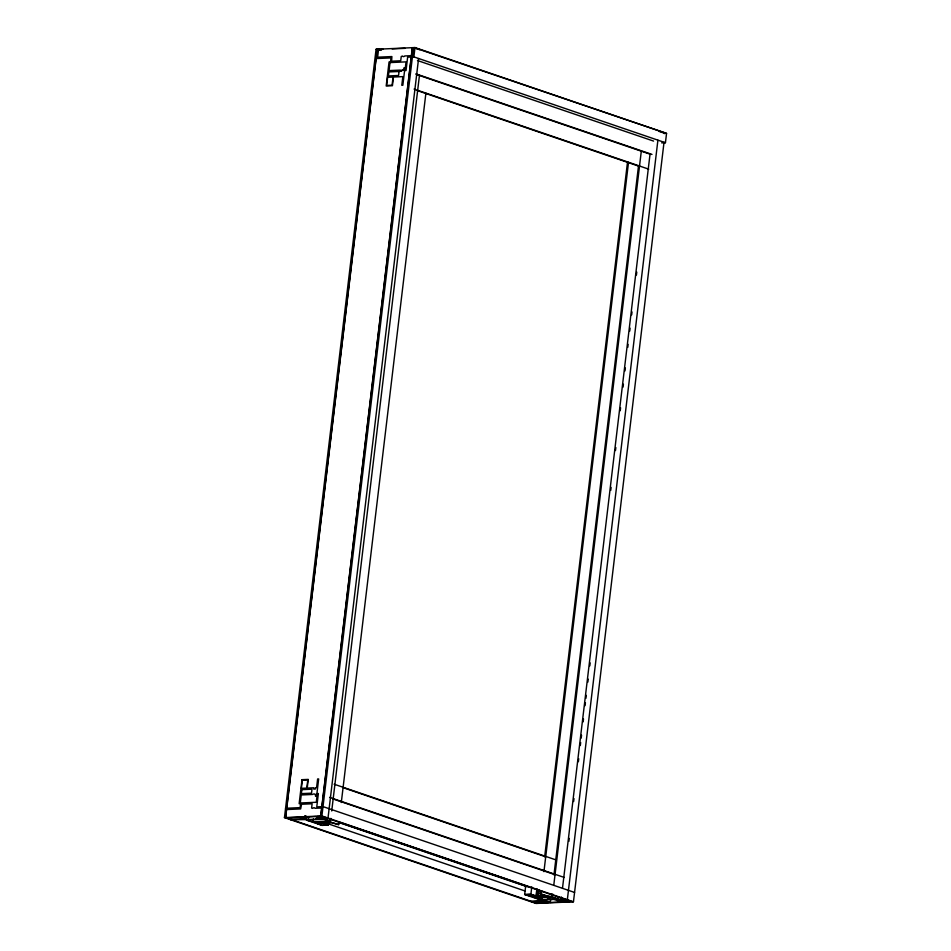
<?xml version="1.0" encoding="UTF-8"?>
<svg xmlns="http://www.w3.org/2000/svg" width="951" height="951" viewBox="0 0 951 951"><rect width="100%" height="100%" fill="white"/><g stroke="black" fill="none" stroke-linecap="round" stroke-linejoin="round"><path stroke-width="1.43" d="M664.024 142.293L573.453 901.786L536.007 903.45L284.456 817.61L376.073 49.286L413.519 47.621L419.629 49.702M285.633 817.563L377.262 49.226M377.547 49.214L376.43 58.558L390.992 57.904L390.433 62.564L406.041 61.874L405.007 70.552L406.041 70.505L407.634 57.167L413.875 56.882L665.438 142.721L666.544 133.39L414.993 47.55L413.947 47.598L412.996 55.598L404.722 55.966A2.021 1.486 -71.2 0 1 402.499 56.061L401.251 56.489L400.716 60.781L391.634 61.185L391.895 56.561L377.63 57.179L378.581 49.167L381.399 50.13M326.098 817.789L316.065 818.3L318.882 819.287L308.35 819.75L305.021 818.728L290.733 819.358L291.779 819.251L287.547 817.812L299.458 817.289L304.724 818.68L305.081 815.732M304.879 818.728L305.235 815.78M305.651 818.823L305.996 815.875M308.35 819.75L308.706 816.802M339.02 821.688L338.663 824.636L326.276 820.808L327.144 821.272A4.208 0.785 6.8 0 1 324.243 821.402L313.01 821.902L313.366 818.954M403.628 69.958L403.866 67.961L404.9 67.913L402.844 85.257L401.798 85.305L402.832 76.627L393.464 77.043L392.43 85.721L386.189 85.994L389.054 61.97L390.1 61.922L389.066 70.6L400.3 70.101A4.208 3.103 -71.2 0 0 401.988 70.445L403.628 69.958L399.051 71.48L388.9 71.931L388.424 75.937L398.576 75.486L399.051 71.48L401.988 70.445M412.33 47.669L320.713 816.006L572.419 901.833M320.856 815.994L412.472 47.657M573.453 901.786L321.902 815.946L413.519 47.621M413.875 56.882L414.993 47.55M326.657 822.651L324.029 821.747L313.889 822.199L316.505 823.102L326.657 822.651L327.001 819.691M418.583 58.546L328.012 818.038L321.771 818.312L330.508 821.295L330.865 818.347M318.514 823.721L317.218 823.744L322.02 825.385L328.261 825.099L328.618 822.151M331.733 810.965L419.486 75.081M341.302 802.513L425.893 93.174M540.608 890.873L540.251 893.821L552.65 897.649L549.868 897.268A4.208 0.785 6.8 0 0 548.133 897.233L535.746 897.899L541.416 899.836L540.382 899.884L524.655 894.522L525.713 885.666M536.923 888.626L535.984 895.997L530.896 894.237L531.775 886.867M538.325 893.167L537.969 896.115L536.423 895.925L537.16 889.958M537.16 893.037L537.517 890.077M540.251 893.821L545.933 895.759L537.553 895.818L538.254 889.91M538.385 896.104L539.098 890.195M544.65 856.958L627.482 162.359M541.297 893.774L541.642 890.825M543.936 871.663L628.516 162.312M551.675 894.095L551.33 897.043L557.013 898.98L541.915 899.646L541.987 896.603M541.915 899.646L542.272 896.698M547.503 899.075L547.883 896.127M548.62 899.028L548.977 896.08M549.464 899.313L549.809 896.365M531.811 901.619L546.017 900.977L543.318 899.931L553.851 899.456L557.179 900.478L567.176 900.038L566.13 900.145L570.362 901.584L567.117 901.726L562.897 900.288L561.851 900.335L566.083 901.774L550.308 902.475L550.665 899.527M553.969 874.92L638.549 165.581M657.902 140.213L567.343 899.694L561.102 899.979L552.365 896.995L552.721 894.047M553.779 885.203L641.343 150.781M557.322 900.478L557.678 897.53M558.487 897.494L558.285 900.335M561.102 899.979L561.459 897.031M562.505 888.175L650.08 153.765M568.888 841.35L569.245 838.39M573.643 801.527L573.988 798.578M578.386 761.703L578.743 758.755M580.324 745.489L580.669 742.541M581.204 738.119L581.548 735.159M583.129 721.892L583.486 718.944M585.067 705.666L585.424 702.718M585.947 698.296L586.303 695.347M587.884 682.069L588.229 679.121M589.822 665.855L590.167 662.906M610.744 490.359L611.101 487.411M615.487 450.536L615.844 447.588M620.242 410.725L620.587 407.777M623.048 387.128L623.404 384.18M624.985 370.902L625.342 367.954M627.803 347.305L628.147 344.357M629.74 331.091L630.085 328.143M631.666 314.864L632.023 311.916M636.421 275.053L636.766 272.105M541.63 899.551L540.525 899.373L544.459 900.716L529.897 901.358M536.423 895.925L537.553 895.818M547.348 897.316L548.133 897.233M529.457 896.163L530.967 896.044L525.416 894.618L530.159 894.404L535.984 895.997M379.176 49.476L383.134 49.309M392.121 48.905L405.019 48.335M664.036 133.497L665.07 133.449L658.96 131.369M666.544 133.39L413.947 47.598M661.694 142.888L665.438 142.721M285.562 808.279L300.124 807.625L300.682 802.965L316.291 802.275L317.325 793.598L318.359 793.55L316.766 806.888L323.019 806.614L574.57 892.442M286.441 809.563L300.659 808.921L301.562 804.249L312.106 803.785L311.607 808.077L312.772 808.398A2.021 1.486 -71.2 0 1 314.995 808.291L321.818 807.993M284.456 817.61L321.902 815.946M325.813 817.741L320.546 816.35L317.313 816.493L321.533 817.931L316.267 816.54L300.504 817.242L304.724 818.68M290.566 819.703L323.792 819.405L330.508 821.295M338.663 824.636L331.947 822.746L324.16 823.411M524.655 894.522L530.896 894.237M529.552 896.187L537.969 896.115M551.33 897.043L552.365 896.995M532.096 901.655L537.363 903.058L549.274 902.523L545.042 901.084L546.088 901.037L550.308 902.475M318.49 823.542C315.387 823.15 321.165 823.923 318.014 823.851L322.092 825.242L326.835 825.028L323.067 823.328L328.261 825.099M417.477 60.519L653.575 141.081M379.806 50.094L377.107 49.238L285.49 817.575L537.196 903.402M376.073 49.286L378.522 50.118M415.884 73.857L651.982 154.419M416.253 74.392L650.936 154.466M414.077 89.085L648.772 169.171M417.251 90.571L639.298 166.342M334.122 784.206L556.157 859.966M342.919 787.606L543.877 856.185M329.605 797.39L564.3 877.464M332.779 798.876L554.825 874.635M339.947 822.365L528.257 886.617M338.639 822.425L526.961 886.677M327.203 823.471L525.356 891.087M324.469 823.269L316.338 823.435L306.293 820.012L313.01 821.902M302.014 779.677L299.149 803.69L300.195 803.643L301.229 794.977L312.451 794.465A4.208 3.103 -71.2 0 1 315.352 794.347L315.554 796.32L316.588 796.272L318.656 778.928L317.622 778.976L316.588 787.654L315.494 787.701L315.328 789.033L313.747 789.104L313.901 787.773L307.221 788.07L308.255 779.392L302.014 779.677M302.37 780.189L301.396 788.331L306.804 788.094L307.779 779.951L302.37 780.189M301.859 789.639L301.384 793.633L311.524 793.182L311.999 789.187L301.859 789.639M387.639 77.304L386.677 85.435L392.085 85.198L393.048 77.055L387.639 77.304M542.391 896.258L532.251 896.71L534.866 897.601L545.006 897.15L542.391 896.258"/></g></svg>
